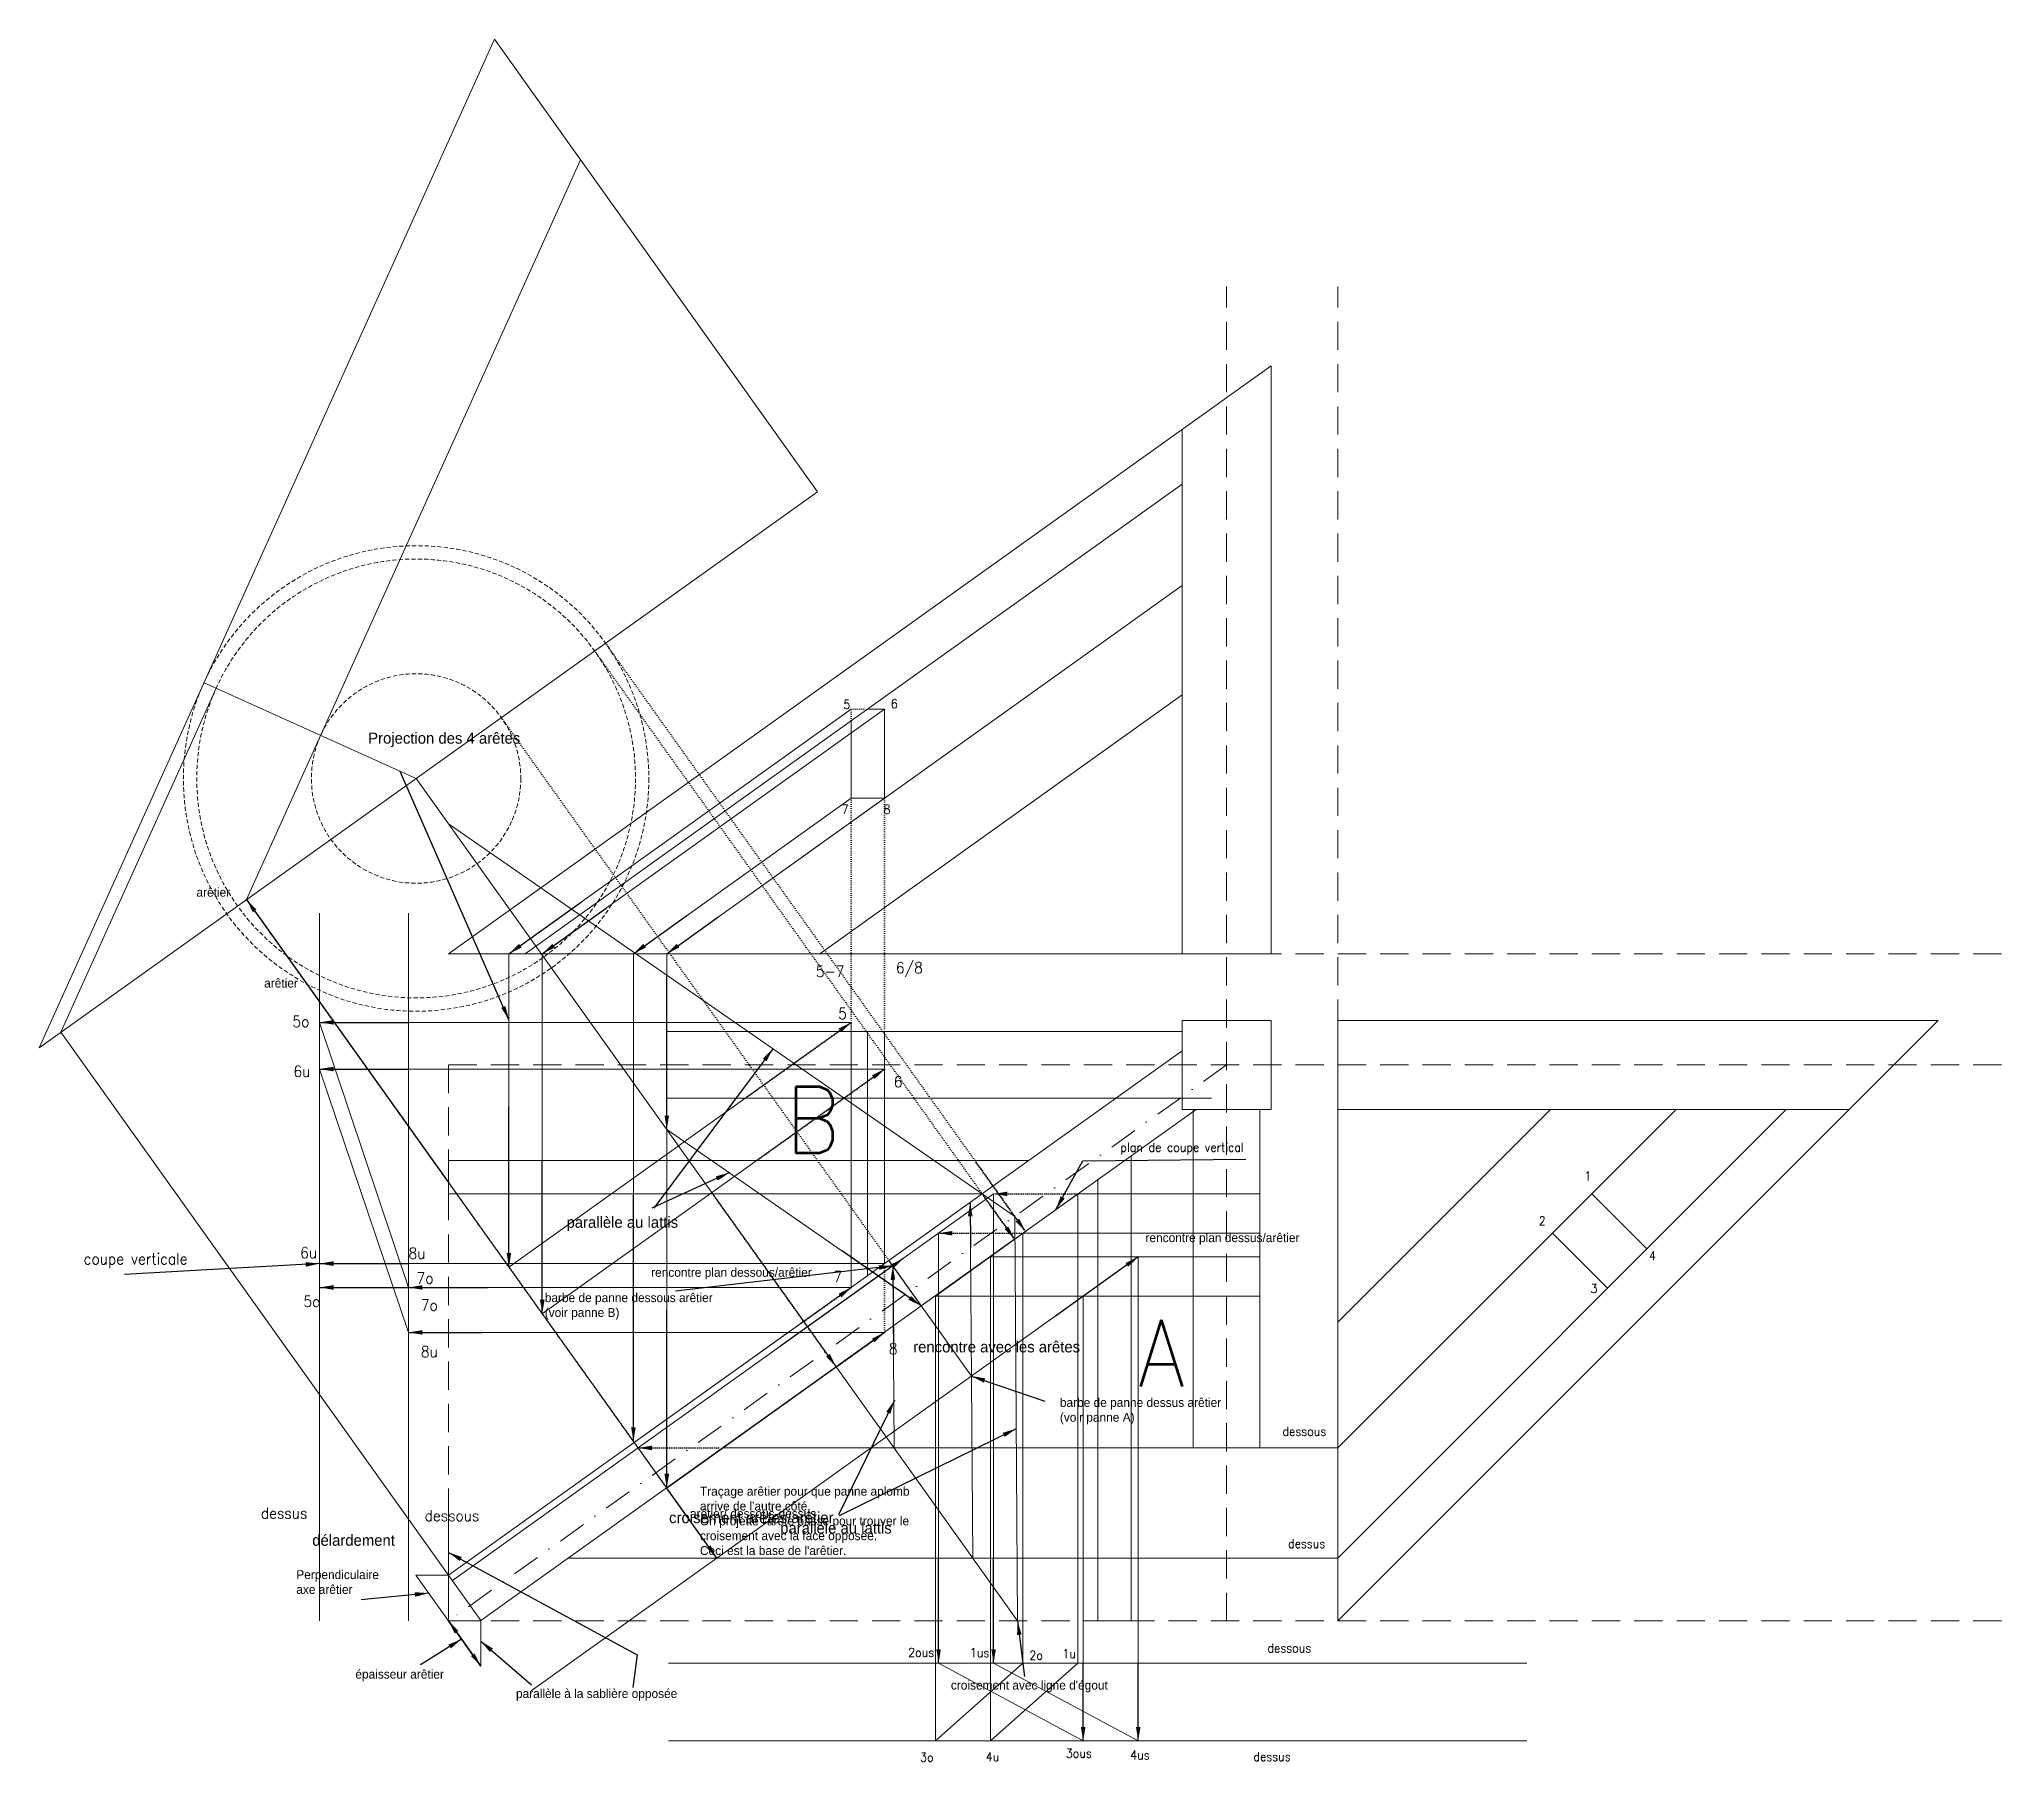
# Model space of a CAD drawing. Header units: millimetres. Extents: x -184 to 700, y -63 to 711.
import ezdxf

# ---------------------------------------------------------------- set-up
doc = ezdxf.new("R2010")
doc.units = ezdxf.units.MM
for name, pattern in [('DASHDOT', [25.4, 12.7, -6.3, 0.1, -6.3]), ('DASHED', [19.05, 12.7, -6.35]), ('DASHEDTINY', [2.8575, 1.905, -0.9525]), ('DOTTINY', [0.9525, 0.1, -0.8525])]:
    doc.linetypes.add(name, pattern=pattern)
doc.layers.get('0').update_dxf_attribs({"lineweight": 0, "true_color": 0xffffff})
for name, color, linetype, lineweight, true_color in [('0_devoiement_aretier', 7, 'Continuous', 0, 0xffffff), ('0_elevation_aretier', 7, 'Continuous', 0, 0xffffff), ('0_elevation_ce_A', 7, 'Continuous', 0, 0xffffff), ('0_elevation_ce_B', 7, 'Continuous', 0, 0xffffff), ('0_vue_plan', 7, 'Continuous', 0, 0xffffff), ('arêtier', 1, 'Continuous', 0, 0xff0000), ('panne_A', 7, 'Continuous', 0, 0xffffff), ('panne_B', 7, 'Continuous', 0, 0xffffff), ('vue_par_bout_arêtier', 7, 'Continuous', 0, 0xffffff)]:
    doc.layers.add(name, color=color, linetype=linetype, lineweight=lineweight, true_color=true_color)
doc.styles.get("Standard").update_dxf_attribs({"font": ''})
doc.styles.add('textstyle0', font='')
doc.styles.add('textstyle1', font='')
doc.styles.add('textstyle10', font='')
doc.styles.add('textstyle11', font='')
doc.styles.add('textstyle12', font='txt')
doc.styles.add('textstyle13', font='txt')
doc.styles.add('textstyle14', font='')
doc.styles.add('textstyle15', font='')
doc.styles.add('textstyle16', font='')
doc.styles.add('textstyle17', font='')
doc.styles.add('textstyle18', font='txt')
doc.styles.add('textstyle19', font='')
doc.styles.add('textstyle2', font='')
doc.styles.add('textstyle20', font='')
doc.styles.add('textstyle21', font='')
doc.styles.add('textstyle22', font='')
doc.styles.add('textstyle23', font='')
doc.styles.add('textstyle24', font='txt')
doc.styles.add('textstyle25', font='txt')
doc.styles.add('textstyle26', font='txt')
doc.styles.add('textstyle27', font='txt')
doc.styles.add('textstyle28', font='txt')
doc.styles.add('textstyle29', font='')
doc.styles.add('textstyle3', font='')
doc.styles.add('textstyle30', font='')
doc.styles.add('textstyle31', font='txt')
doc.styles.add('textstyle32', font='txt')
doc.styles.add('textstyle33', font='txt')
doc.styles.add('textstyle34', font='txt')
doc.styles.add('textstyle35', font='')
doc.styles.add('textstyle36', font='')
doc.styles.add('textstyle37', font='txt')
doc.styles.add('textstyle38', font='')
doc.styles.add('textstyle39', font='')
doc.styles.add('textstyle4', font='')
doc.styles.add('textstyle40', font='')
doc.styles.add('textstyle41', font='')
doc.styles.add('textstyle42', font='txt')
doc.styles.add('textstyle43', font='txt')
doc.styles.add('textstyle44', font='')
doc.styles.add('textstyle45', font='')
doc.styles.add('textstyle46', font='')
doc.styles.add('textstyle47', font='')
doc.styles.add('textstyle48', font='')
doc.styles.add('textstyle49', font='txt')
doc.styles.add('textstyle5', font='txt')
doc.styles.add('textstyle50', font='')
doc.styles.add('textstyle51', font='')
doc.styles.add('textstyle52', font='')
doc.styles.add('textstyle53', font='')
doc.styles.add('textstyle54', font='txt')
doc.styles.add('textstyle55', font='')
doc.styles.add('textstyle56', font='')
doc.styles.add('textstyle57', font='')
doc.styles.add('textstyle6', font='')
doc.styles.add('textstyle7', font='')
doc.styles.add('textstyle8', font='')
doc.styles.add('textstyle9', font='')
doc.styles.get('Standard').set_extended_font_data('txt')
doc.styles.get('textstyle0').set_extended_font_data('standard')
doc.styles.get('textstyle1').set_extended_font_data('standard')
doc.styles.get('textstyle10').set_extended_font_data('standard')
doc.styles.get('textstyle11').set_extended_font_data('standard')
doc.styles.get('textstyle14').set_extended_font_data('standard')
doc.styles.get('textstyle15').set_extended_font_data('standard')
doc.styles.get('textstyle16').set_extended_font_data('standard')
doc.styles.get('textstyle17').set_extended_font_data('standard')
doc.styles.get('textstyle19').set_extended_font_data('standard')
doc.styles.get('textstyle2').set_extended_font_data('standard')
doc.styles.get('textstyle20').set_extended_font_data('standard')
doc.styles.get('textstyle21').set_extended_font_data('standard')
doc.styles.get('textstyle22').set_extended_font_data('standard')
doc.styles.get('textstyle23').set_extended_font_data('standard')
doc.styles.get('textstyle29').set_extended_font_data('standard')
doc.styles.get('textstyle3').set_extended_font_data('standard')
doc.styles.get('textstyle30').set_extended_font_data('standard')
doc.styles.get('textstyle35').set_extended_font_data('standard')
doc.styles.get('textstyle36').set_extended_font_data('standard')
doc.styles.get('textstyle38').set_extended_font_data('standard')
doc.styles.get('textstyle39').set_extended_font_data('standard')
doc.styles.get('textstyle4').set_extended_font_data('standard')
doc.styles.get('textstyle40').set_extended_font_data('standard')
doc.styles.get('textstyle41').set_extended_font_data('standard')
doc.styles.get('textstyle44').set_extended_font_data('standard')
doc.styles.get('textstyle45').set_extended_font_data('standard')
doc.styles.get('textstyle46').set_extended_font_data('standard')
doc.styles.get('textstyle47').set_extended_font_data('standard')
doc.styles.get('textstyle48').set_extended_font_data('standard')
doc.styles.get('textstyle50').set_extended_font_data('standard')
doc.styles.get('textstyle51').set_extended_font_data('standard')
doc.styles.get('textstyle52').set_extended_font_data('standard')
doc.styles.get('textstyle53').set_extended_font_data('standard')
doc.styles.get('textstyle55').set_extended_font_data('standard')
doc.styles.get('textstyle56').set_extended_font_data('standard')
doc.styles.get('textstyle57').set_extended_font_data('standard')
doc.styles.get('textstyle6').set_extended_font_data('standard')
doc.styles.get('textstyle7').set_extended_font_data('standard')
doc.styles.get('textstyle8').set_extended_font_data('standard')
doc.styles.get('textstyle9').set_extended_font_data('standard')
doc.dimstyles.get("Standard").update_dxf_attribs({"dimtxt": 2.5, "dimasz": 2.5, "dimexe": 1.25, "dimexo": 0.625, "dimtad": 1, "dimtxsty": 'Standard', "dimcen": 2.5, "dimadec": 0, "dimazin": 0, "dimtfac": 1, "dimtmove": 0, "dimatfit": 3, "dimfxl": 1, "dimarcsym": 0})

msp = doc.modelspace()

# ---------------------------------------------------------------- linework, layer by layer
at = {"linetype": 'DASHED'}
for p, q in [((350, 0), (350, 600)), ((400, 0), (400, 600)), ((0, 300), (700, 300)), ((0, 250), (700, 250)), ((0, 250), (0, 0)), ((0, 0), (700, 0))]:
    msp.add_line(p, q, dxfattribs=at)
at = {"linetype": 'DASHDOT'}
msp.add_line((350, 250), (0, 0), dxfattribs=at)
at = {"layer": '0_devoiement_aretier', "color": 1, "true_color": 0xff0000}
for p, q in [((0, 0), (0, 51.62)), ((-14.68, 20.55), (0, 20.55)), ((-14.68, 20.55), (14.52, -20.33)), ((14.52, 0), (14.52, -20.33))]:
    msp.add_line(p, q, dxfattribs=at)
at = {"layer": '0_elevation_aretier'}
for p, q in [((20.6, 711.16), (-184.09, 257.73)), ((20.6, 711.16), (165.91, 507.73)), ((59.31, 656.96), (-90.84, 324.34)), ((165.91, 507.73), (-184.09, 257.73))]:
    msp.add_line(p, q, dxfattribs=at)
at = {"layer": '0_elevation_ce_A'}
for p, q in [((670, 270), (400, 0)), ((670, 270), (400, 270)), ((400, 270), (400, 0)), ((630, 230), (400, 230)), ((495.65, 230), (400, 134.35)), ((552.22, 230), (400, 77.78)), ((601.72, 230), (400, 28.28)), ((514.22, 192), (538.97, 167.25)), ((496.54, 174.32), (521.29, 149.57))]:
    msp.add_line(p, q, dxfattribs=at)
at = {"layer": '0_elevation_ce_B'}
for p, q in [((370, 564.29), (0, 300)), ((370, 300), (370, 564.29)), ((330, 300), (330, 535.71)), ((330, 511.14), (34.41, 300)), ((330, 465.6), (98.16, 300)), ((330, 416.45), (166.98, 300)), ((188.41, 410), (196.16, 410)), ((196.16, 370), (196.16, 410)), ((181.16, 370), (181.16, 404.82)), ((181.16, 370), (196.16, 370)), ((0, 300), (370, 300))]:
    msp.add_line(p, q, dxfattribs=at)
at = {"layer": '0_vue_plan'}
for p, q in [((181.16, 149.95), (181.16, 269.14)), ((330, 270), (370, 270)), ((330, 230), (330, 270)), ((370, 230), (370, 270)), ((98.16, 265), (330, 265)), ((98.16, 265), (98.16, 235)), ((188.41, 265), (188.41, 155.13)), ((196.16, 160.67), (196.16, 265)), ((330, 256.27), (0, 20.55)), ((336.24, 230), (14.53, 0.21)), ((98.16, 235), (343.24, 235)), ((330, 230), (370, 230)), ((335, 77.78), (335, 230)), ((365, 77.78), (365, 230)), ((0, 207), (261.03, 207)), ((0, 207), (0, 192)), ((307, 0), (307, 208.91)), ((292, 0), (292, 198.2)), ((0, 192), (240.03, 192)), ((365, 192), (283.32, 192)), ((365, 174.32), (258.58, 174.32)), ((365, 163.72), (243.73, 163.72)), ((365, 146.04), (218.98, 146.04)), ((335, 77.78), (365, 77.78)), ((0, 20.55), (0, 0)), ((0, 0), (14.52, 0)), ((292, 0), (307, 0))]:
    msp.add_line(p, q, dxfattribs=at)
at = {"layer": 'arêtier'}
for p, q in [((-90.84, 324.34), (98.16, 59.74)), ((98.16, 59.74), (98.16, 300))]:
    msp.add_line(p, q, dxfattribs=at)
at = {"layer": 'panne_A', "color": 1, "true_color": 0xff0000}
for p, q in [((-90.84, 324.34), (120.62, 28.28)), ((245.17, 192), (1.74, 18.12)), ((218.98, 146.04), (283.04, 192)), ((245.17, 192), (245.17, -18.96)), ((283.04, 192), (283.04, -18.96)), ((220.43, 174.32), (220.43, -18.96)), ((258.29, 174.32), (258.29, -18.96)), ((310.23, 163.72), (37.09, -31.38)), ((243.73, 163.79), (243.73, -53.96)), ((310.23, 163.72), (310.23, -53.96)), ((218.98, 146.04), (218.98, -53.96)), ((285.48, 146.04), (285.48, -53.96))]:
    msp.add_line(p, q, dxfattribs=at)
at = {"layer": 'panne_A', "color": 1, "linetype": 'DOTTINY', "true_color": 0xff0000}
for p, q in [((245.17, 192), (283.04, 192)), ((220.43, 174.32), (258.29, 174.32)), ((85.27, 77.78), (123.13, 77.78))]:
    msp.add_line(p, q, dxfattribs=at)
at = {"layer": 'panne_A', "color": 3, "true_color": 0x00ff00}
for p, q in [((400, 77.78), (123.42, 77.78)), ((400, 28.28), (53.84, 28.28))]:
    msp.add_line(p, q, dxfattribs=at)
at = {"layer": 'panne_A'}
for p, q in [((485, -18.96), (98.98, -18.96)), ((258.29, -18.96), (218.98, -53.96)), ((220.43, -18.96), (285.48, -53.96)), ((283.04, -18.96), (243.73, -53.96)), ((245.17, -18.96), (310.23, -53.96)), ((485, -53.96), (98.98, -53.96))]:
    msp.add_line(p, q, dxfattribs=at)
at = {"layer": 'panne_B', "color": 1, "true_color": 0xff0000}
for p, q in [((181.16, 410), (27.16, 300)), ((196.16, 410), (42.16, 300)), ((181.16, 370), (83.16, 300)), ((196.16, 370), (98.16, 300)), ((27.16, 159.14), (27.16, 300)), ((42.16, 138.14), (42.16, 300)), ((83.16, 80.74), (83.16, 300)), ((98.16, 59.74), (98.16, 300)), ((181.16, 269.14), (-58, 269.14)), ((181.16, 269.14), (27.16, 159.14)), ((196.16, 248.14), (-58, 248.14)), ((196.16, 248.14), (42.16, 138.14)), ((196.16, 160.67), (-58, 160.67)), ((181.16, 149.95), (-58, 149.95)), ((181.16, 149.95), (-18, 149.95)), ((181.16, 149.95), (83.53, 80.22)), ((196.16, 129.74), (-18, 129.74)), ((196.16, 129.74), (98.16, 59.74))]:
    msp.add_line(p, q, dxfattribs=at)
at = {"layer": 'panne_B', "color": 1, "linetype": 'DOTTINY', "true_color": 0xff0000}
for p, q in [((181.16, 410), (188.41, 410)), ((181.16, 404.82), (181.16, 410)), ((181.16, 370), (181.16, 269.14)), ((196.16, 370), (196.16, 265)), ((-90.84, 324.34), (98.06, 59.87)), ((196.16, 129.94), (196.16, 160.67))]:
    msp.add_line(p, q, dxfattribs=at)
at = {"layer": 'panne_B'}
for p, q in [((-58, 0), (-58, 318.2)), ((-18, 0), (-18, 318.2)), ((-58, 269.14), (-18, 149.95)), ((-58, 248.14), (-18, 129.74)), ((-18, 160.67), (-58, 160.67)), ((-18, 149.95), (-58, 149.95))]:
    msp.add_line(p, q, dxfattribs=at)
at = {"layer": 'vue_par_bout_arêtier', "color": 1, "linetype": 'DOTTINY', "true_color": 0xff0000}
for p, q in [((65.7, 436.16), (254.61, 171.69)), ((70.59, 439.64), (259.49, 175.18)), ((23.73, 406.17), (212.63, 141.71))]:
    msp.add_line(p, q, dxfattribs=at)
at = {"layer": 'vue_par_bout_arêtier', "color": 1, "true_color": 0xff0000}
for p, q in [((-104.52, 419.4), (-174.37, 264.67)), ((-109.99, 421.87), (-14.59, 378.8)), ((-14.59, 378.8), (255.98, 0)), ((98.16, 220.96), (98.16, 300)), ((-174.37, 264.67), (14.53, 0.21)), ((212.58, 141.68), (98.16, 220.96)), ((234.64, 188.15), (235.78, 28.28)), ((199.84, 159.62), (200.43, 77.78)), ((200.43, 77.78), (400, 77.78)), ((235.78, 28.28), (400, 28.28))]:
    msp.add_line(p, q, dxfattribs=at)
at = {"layer": 'vue_par_bout_arêtier', "color": 3, "true_color": 0x00ff00}
for p, q in [((254.68, 181.92), (0, 358.38)), ((198.1, 162.05), (240.08, 192.04)), ((254.68, 181.92), (255.98, 0)), ((254.75, 171.8), (212.63, 141.71)), ((198.1, 162.05), (212.63, 141.71)), ((198.1, 162.05), (235.19, 110.12))]:
    msp.add_line(p, q, dxfattribs=at)
at = {"layer": 'vue_par_bout_arêtier', "color": 1, "linetype": 'DASHEDTINY', "true_color": 0xff0000}
for radius in [104.68, 98.67, 47.09]:
    msp.add_circle((-14.59, 378.8), radius, dxfattribs=at)

# ---------------------------------------------------------------- texts
at = {"linetype": 'DASHED', "char_height": 30, "attachment_point": 1}
for s, insert, width, style in [('B', (151.57, 240.29), 16.6667, 'textstyle29'), ('A', (310.07, 135.4), 20, 'textstyle30')]:
    msp.add_mtext(s, dxfattribs=dict(at, insert=insert, width=width, style=style))
at = {"layer": '0_devoiement_aretier', "color": 1, "true_color": 0xff0000, "char_height": 4, "attachment_point": 1}
for s, insert, width, style in [('Perpendiculaire\\Paxe arêtier', (-68.49, 22.82), 39.5556, 'textstyle33'), ('épaisseur arêtier', (-41.92, -21.93), 46.1111, 'textstyle32'), ('parallèle à la sablière opposée', (30.34, -30.65), 85.3333, 'textstyle31')]:
    msp.add_mtext(s, dxfattribs=dict(at, insert=insert, width=width, style=style))
at = {"layer": 'arêtier', "insert": (113.09, 60.31), "char_height": 4, "width": 117.1111, "attachment_point": 1, "style": 'textstyle34'}
msp.add_mtext("Traçage arêtier pour que panne aplomb\\Parrive de l'autre côté.\\POn projette l'arête basse pour trouver le\\Pcroisement avec la face opposée.\\PCeci est la base de l'arêtier.", dxfattribs=at)
at = {"layer": 'panne_A', "color": 1, "true_color": 0xff0000, "char_height": 4, "attachment_point": 1}
for s, insert, width, style in [('arêtier', (-82.94, 288.79), 17.3333, 'textstyle37'), ('plan de coupe vertical', (302.23, 214.99), 60.5556, 'textstyle55'), ('rencontre plan dessus/arêtier', (313.5, 174.32), 82.4445, 'textstyle42'), ('rencontre plan dessous/arêtier', (91.14, 158.74), 85.5556, 'textstyle54'), ('arêtier/ dessous-dessus', (108.62, 50.28), 67, 'textstyle43'), ('2ous', (206.74, -12.18), 11.1111, 'textstyle48'), ('1us', (234.5, -12.29), 7.1111, 'textstyle53'), ('2o', (261.28, -13.44), 4.8889, 'textstyle51'), ('1u', (276.11, -12.73), 4, 'textstyle52'), ('dessous', (368.38, -10.17), 20.4445, 'textstyle47'), ('3o', (212.1, -59.29), 4.8889, 'textstyle56'), ('4u', (241.63, -59.12), 5.3333, 'textstyle57'), ('3ous', (277.66, -57.52), 11.1111, 'textstyle44'), ('4us', (306.63, -58.32), 8.4444, 'textstyle46'), ('dessus', (362.04, -59.01), 17.3333, 'textstyle45')]:
    msp.add_mtext(s, dxfattribs=dict(at, insert=insert, width=width, style=style))
at = {"layer": 'panne_A', "char_height": 4, "attachment_point": 1}
for s, insert, width, style in [('1', (510.93, 202.08), 0.8889, 'textstyle39'), ('2', (490.37, 181.9), 1.7778, 'textstyle40'), ('4', (540.01, 166.2), 2.2222, 'textstyle38'), ('3', (513.72, 151.49), 1.7778, 'textstyle41')]:
    msp.add_mtext(s, dxfattribs=dict(at, insert=insert, width=width, style=style))
at = {"layer": 'panne_A', "color": 3, "true_color": 0x00ff00, "char_height": 4, "attachment_point": 1}
for s, insert, width, style in [('dessous', (375.14, 87.24), 20.4445, 'textstyle35'), ('dessus', (377.63, 36.77), 17.3333, 'textstyle36')]:
    msp.add_mtext(s, dxfattribs=dict(at, insert=insert, width=width, style=style))
at = {"layer": 'panne_B', "char_height": 4, "width": 1.7778, "attachment_point": 1}
for s, insert, style in [('5', (177.58, 414.11), 'textstyle2'), ('6', (198.97, 414.43), 'textstyle0'), ('7', (176.8, 366.94), 'textstyle50'), ('8', (195.64, 366.94), 'textstyle1')]:
    msp.add_mtext(s, dxfattribs=dict(at, insert=insert, style=style))
at = {"layer": 'panne_B', "color": 1, "true_color": 0xff0000, "attachment_point": 1}
for s, insert, char_height, width, style in [('Projection des 4 arêtes', (-36.14, 399.44), 5, 82.3611, 'textstyle5'), ('arêtier', (-113.41, 329.65), 4, 17.3333, 'textstyle49'), ('5-7', (165.19, 294.56), 5, 10, 'textstyle3'), ('6/8', (201.24, 296.21), 5, 10, 'textstyle4'), ('5', (175.29, 275.64), 5, 2.2222, 'textstyle8'), ('5o', (-70.25, 272.05), 5, 6.1111, 'textstyle16'), ('6u', (-69.76, 249.62), 5, 6.1111, 'textstyle17'), ('6', (200.26, 244.96), 5, 2.2222, 'textstyle9'), ('6u', (-66.74, 168.05), 5, 6.1111, 'textstyle22'), ('coupe verticale', (-164.13, 165.33), 5, 50.4167, 'textstyle23'), ('8u', (-18, 167.81), 5, 6.1111, 'textstyle20'), ('7o', (-14.37, 156.62), 5, 6.1111, 'textstyle21'), ('7', (173.1, 157.32), 5, 2.2222, 'textstyle6'), ('5o', (-65.3, 146.2), 5, 6.1111, 'textstyle19'), ('7o', (-12.46, 144.49), 5, 6.1111, 'textstyle14'), ('8', (198.07, 124.89), 5, 2.2222, 'textstyle7'), ('rencontre avec les arêtes', (209.01, 125.74), 5, 89.5833, 'textstyle13'), ('8u', (-12.46, 123.57), 5, 6.1111, 'textstyle15'), ('dessus', (-84.41, 50.99), 5, 21.6667, 'textstyle11'), ('dessous', (-10.76, 49.85), 5, 25.5556, 'textstyle10'), ('croisement arêtes/arêtier', (99.2, 48.95), 5, 87.6389, 'textstyle12')]:
    msp.add_mtext(s, dxfattribs=dict(at, insert=insert, char_height=char_height, width=width, style=style))
at = {"layer": 'vue_par_bout_arêtier', "color": 1, "true_color": 0xff0000, "attachment_point": 1}
for s, insert, char_height, width, style in [('parallèle au lattis', (53.07, 181.77), 5, 61.3889, 'textstyle26'), ('parallèle au lattis', (149.18, 44.29), 5, 61.3889, 'textstyle25'), ('délardement', (-61.31, 38.79), 5, 39.4444, 'textstyle18'), ("croisement avec ligne d'égout", (225.96, -26.88), 4, 81, 'textstyle24')]:
    msp.add_mtext(s, dxfattribs=dict(at, insert=insert, char_height=char_height, width=width, style=style))
at = {"layer": 'vue_par_bout_arêtier', "color": 4, "true_color": 0x00ffff, "char_height": 4, "attachment_point": 1}
for s, insert, width, style in [('barbe de panne dessous arêtier \\P(voir panne B)', (43.28, 147.35), 88, 'textstyle28'), ('barbe de panne dessus arêtier \\P(voir panne A)', (275, 100.23), 84.8889, 'textstyle27')]:
    msp.add_mtext(s, dxfattribs=dict(at, insert=insert, width=width, style=style))

# ---------------------------------------------------------------- leaders
at = {"layer": '0_devoiement_aretier', "color": 1, "true_color": 0xff0000}
for points in [[(0, 30.82), (84.9, -15.32), (82.82, -29.88)], [(-8.92, 12.49), (-39.36, 9.53)], [(0, 0), (14.52, -20.33)], [(14.52, -20.33), (0, 0)], [(5.84, -8.18), (-12.68, -19.78)], [(14.52, -9.08), (37.25, -28.74)]]:
    msp.add_leader(points, dimstyle='Standard', override={"dimscale": 2.5}, dxfattribs=at)
at = {"layer": 'arêtier'}
for points in [[(-90.84, 324.34), (0, 197.16)], [(98.16, 59.74), (98.16, 126.57)]]:
    msp.add_leader(points, dimstyle='Standard', override={"dimscale": 2.5}, dxfattribs=at)
at = {"layer": 'panne_A', "color": 1, "true_color": 0xff0000}
for points in [[(273.24, 184.97), (285.25, 206.94), (358.7, 207.69)], [(204.53, 162.97), (148.86, 123.21)], [(310.23, 163.72), (272.97, 137.1)], [(120.62, 28.28), (98.06, 59.87)], [(220.43, -18.96), (220.43, 28.28)], [(245.17, -18.96), (245.17, 28.28)], [(285.48, -53.96), (285.48, -18.96)], [(310.23, -53.96), (310.23, -18.96)]]:
    msp.add_leader(points, dimstyle='Standard', override={"dimscale": 2.5}, dxfattribs=at)
at = {"layer": 'panne_A', "color": 1, "linetype": 'DOTTINY', "true_color": 0xff0000}
for points in [[(245.17, 192), (283.32, 192)], [(220.43, 174.32), (258.58, 174.32)], [(85.27, 77.78), (123.13, 77.78)]]:
    msp.add_leader(points, dimstyle='Standard', override={"dimscale": 2.5}, dxfattribs=at)
at = {"layer": 'panne_B', "color": 1, "true_color": 0xff0000}
for points in [[(27.16, 270.33), (-21.81, 382)], [(27.16, 300), (59.85, 323.35)], [(42.16, 300), (70.85, 320.49)], [(83.16, 300), (107.25, 317.21)], [(98.16, 300), (121.08, 316.37)], [(-58, 269.14), (-18, 269.14)], [(-58, 248.14), (-18, 248.14)], [(27.16, 159.14), (27.16, 231.38)], [(42.16, 138.14), (42.16, 207)], [(83.16, 80.74), (83.16, 192)], [(-58, 160.67), (-145.81, 155.77)], [(-58, 160.67), (-18, 160.67)], [(-58, 149.95), (-18, 149.95)], [(-18, 149.95), (17.53, 149.95)], [(98.16, 59.94), (98.16, 139.79)], [(-18, 129.74), (14.9, 129.74)]]:
    msp.add_leader(points, dimstyle='Standard', override={"dimscale": 2.5}, dxfattribs=at)
at = {"layer": 'panne_B', "color": 1, "linetype": 'DOTTINY', "true_color": 0xff0000}
for points in [[(181.16, 269.14), (133.36, 235)], [(196.16, 248.14), (138.56, 207)], [(181.16, 149.95), (157.36, 132.95)], [(196.16, 129.74), (173.82, 113.78)]]:
    msp.add_leader(points, dimstyle='Standard', override={"dimscale": 2.5}, dxfattribs=at)
at = {"layer": 'vue_par_bout_arêtier', "color": 1, "true_color": 0xff0000}
for points in [[(98.16, 220.96), (98.16, 289.63)], [(145.93, 257.26), (92.35, 185.53)], [(126.33, 201.57), (91.51, 185.53)], [(234.64, 188.15), (234.78, 167.7)], [(212.58, 141.68), (177.19, 166.2)], [(199.84, 159.62), (200.1, 123.2)], [(200.58, 99.21), (175.4, 47.76)], [(255.37, 86.43), (175.69, 47.19)], [(255.98, 0), (259.09, -25)]]:
    msp.add_leader(points, dimstyle='Standard', override={"dimscale": 2.5}, dxfattribs=at)
at = {"layer": 'vue_par_bout_arêtier', "color": 1, "linetype": 'DOTTINY', "true_color": 0xff0000}
for points in [[(259.49, 175.18), (236.76, 207)], [(174.31, 114.34), (118.84, 192)], [(254.61, 171.69), (240.03, 192)]]:
    msp.add_leader(points, dimstyle='Standard', override={"dimscale": 2.5}, dxfattribs=at)
at = {"layer": 'vue_par_bout_arêtier', "color": 4, "true_color": 0x00ffff}
for points in [[(199.84, 159.62), (102.16, 148.22)], [(235.19, 110.12), (268.27, 98.78)]]:
    msp.add_leader(points, dimstyle='Standard', override={"dimscale": 2.5}, dxfattribs=at)

doc.saveas('drawing.dxf')
